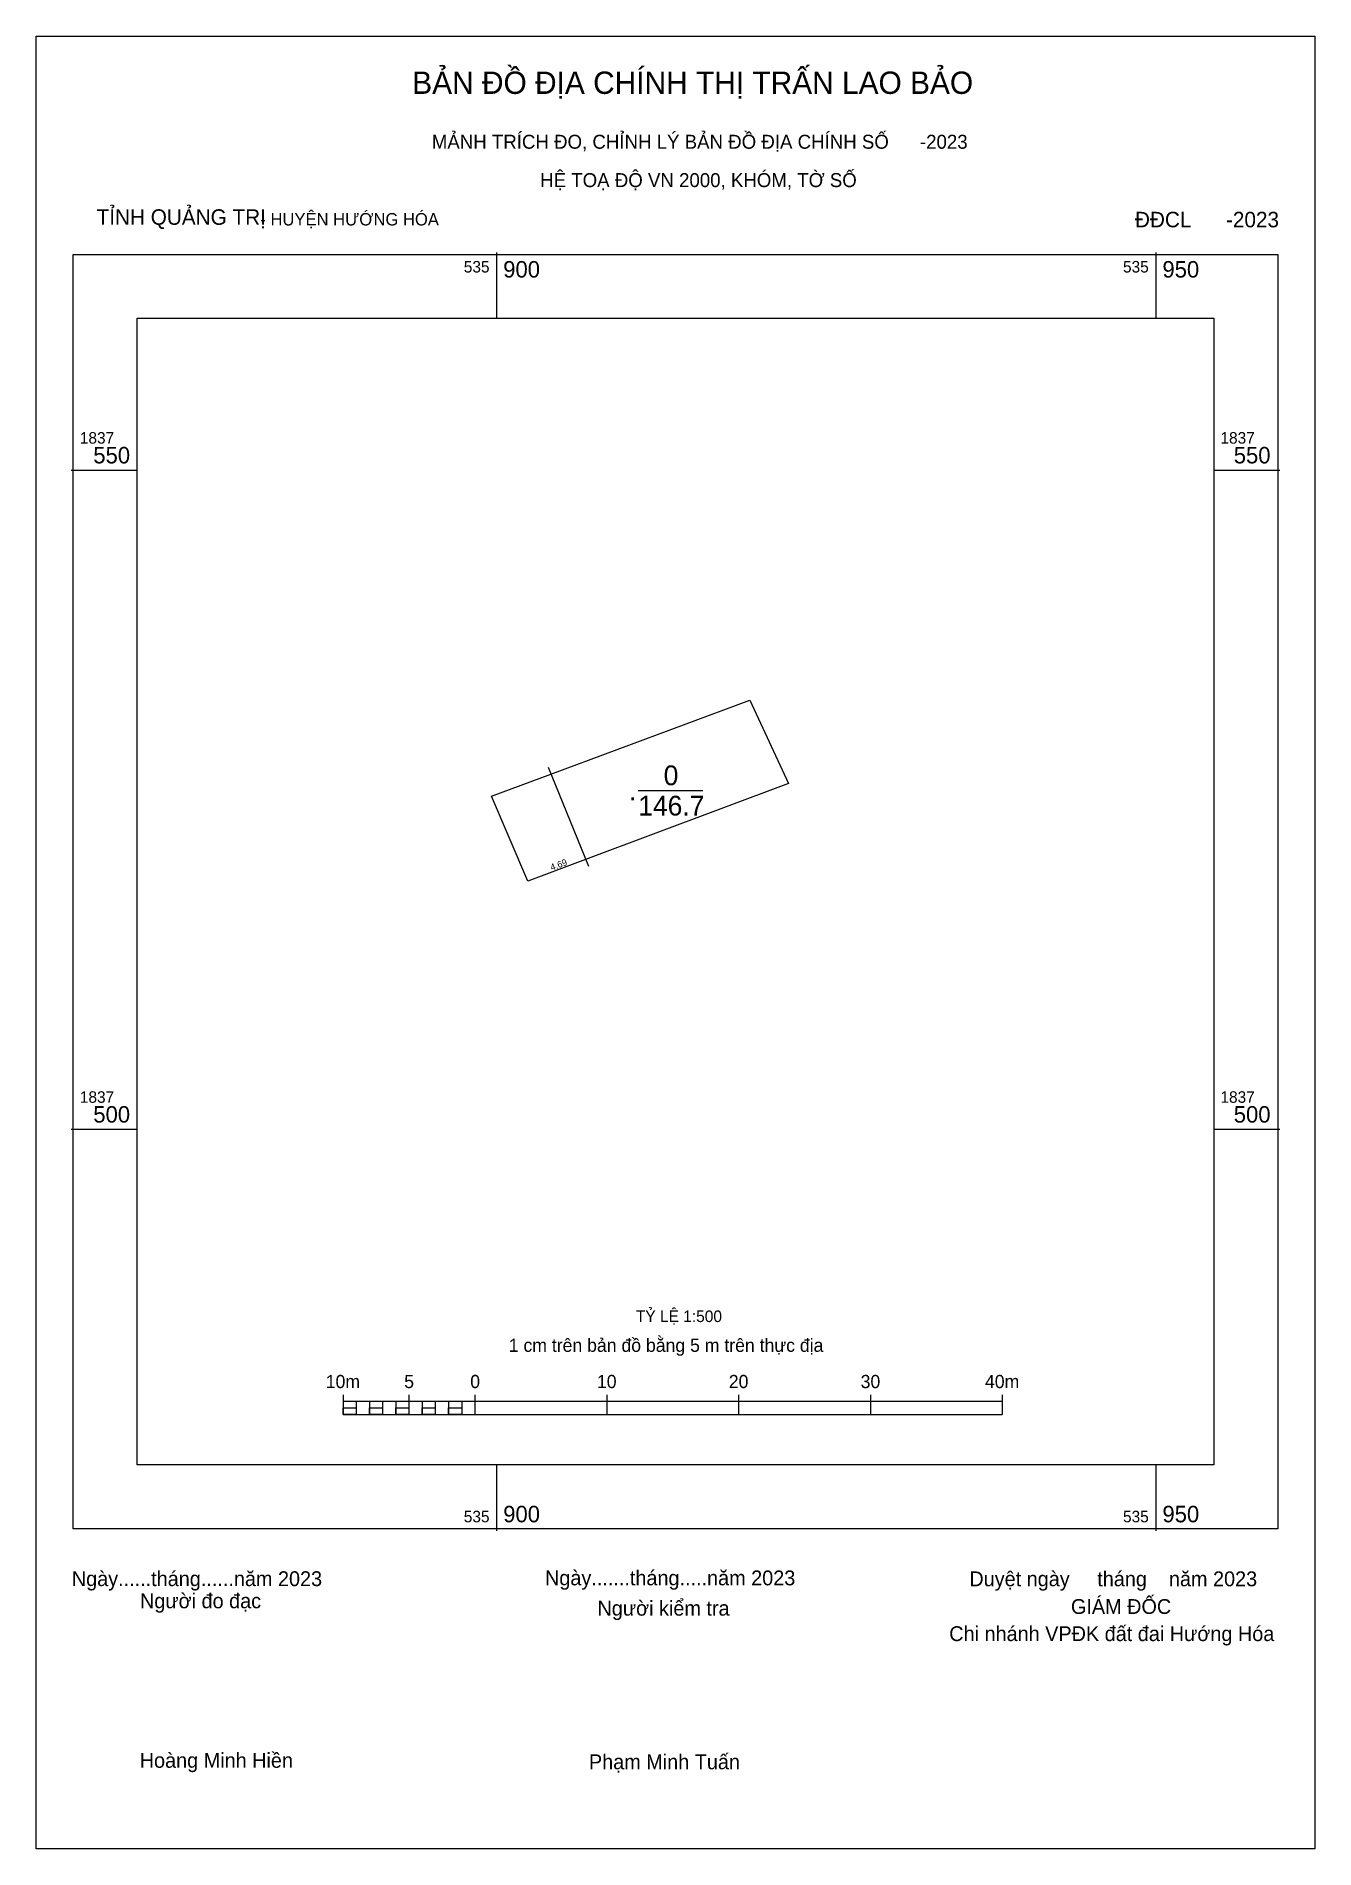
# Model space of a CAD drawing. Extents: x 535865 to 535962, y 1837445 to 1837583.
import ezdxf

# ---------------------------------------------------------------- set-up
doc = ezdxf.new("R2010")
doc.units = 0
for name, color, linetype in [('Default', 7, 'Continuous'), ('Level 1', 7, 'Continuous'), ('Level 10', 7, 'Continuous'), ('Level 13', 7, 'Continuous'), ('Level 6', 7, 'Continuous'), ('Level 62', 7, 'Continuous'), ('Level 63', 7, 'Continuous'), ('Level 8', 7, 'Continuous')]:
    doc.layers.add(name, color=color, linetype=linetype)

msp = doc.modelspace()

# ---------------------------------------------------------------- linework, layer by layer
at = {"layer": 'Default'}
msp.add_lwpolyline([(535903.9, 1837527.45), (535906.96, 1837519.95)], dxfattribs=at)
at = {"layer": 'Level 1'}
msp.add_lwpolyline([(535865.08, 1837582.9), (535962.05, 1837582.9), (535962.05, 1837445.42), (535865.08, 1837445.42)], close=True, dxfattribs=at)
at = {"layer": 'Level 10'}
msp.add_lwpolyline([(535904.11, 1837526.94), (535919.2, 1837532.55), (535922.14, 1837526.21), (535906.75, 1837520.46), (535902.36, 1837518.82), (535899.61, 1837525.26)], close=True, dxfattribs=at)
at = {"layer": 'Level 62'}
msp.add_lwpolyline([(535872.73, 1837561.51), (535954.4, 1837561.51), (535954.4, 1837474.53), (535872.73, 1837474.53)], close=True, dxfattribs=at)
at = {"layer": 'Level 63'}
for p, q in [((535900, 1837566.51), (535900, 1837561.51)), ((535950, 1837566.51), (535950, 1837561.51)), ((535867.73, 1837550), (535872.73, 1837550)), ((535954.4, 1837550), (535959.4, 1837550)), ((535867.73, 1837500), (535872.73, 1837500)), ((535954.4, 1837500), (535959.4, 1837500)), ((535888.35, 1837479.86), (535888.35, 1837478.36)), ((535888.35, 1837479.36), (535938.35, 1837479.36)), ((535889.35, 1837479.36), (535889.35, 1837478.36)), ((535890.35, 1837479.36), (535890.35, 1837478.36)), ((535891.35, 1837479.36), (535891.35, 1837478.36)), ((535892.35, 1837479.36), (535892.35, 1837478.36)), ((535893.35, 1837479.86), (535893.35, 1837478.36)), ((535893.35, 1837479.36), (535893.35, 1837478.36)), ((535894.35, 1837479.36), (535894.35, 1837478.36)), ((535895.35, 1837479.36), (535895.35, 1837478.36)), ((535896.35, 1837479.36), (535896.35, 1837478.36)), ((535897.35, 1837479.36), (535897.35, 1837478.36)), ((535898.35, 1837479.86), (535898.35, 1837478.36)), ((535898.35, 1837479.36), (535898.35, 1837478.36)), ((535908.35, 1837479.86), (535908.35, 1837478.36)), ((535918.35, 1837479.86), (535918.35, 1837478.36)), ((535928.35, 1837479.86), (535928.35, 1837478.36)), ((535938.35, 1837479.86), (535938.35, 1837478.36)), ((535888.35, 1837478.36), (535938.35, 1837478.36)), ((535900, 1837474.53), (535900, 1837469.53)), ((535950, 1837474.53), (535950, 1837469.53))]:
    msp.add_line(p, q, dxfattribs=at)
for points in [[(535867.89, 1837566.35), (535959.24, 1837566.35), (535959.24, 1837469.68), (535867.89, 1837469.68)], [(535888.35, 1837478.86), (535889.35, 1837478.86), (535889.35, 1837478.36), (535888.35, 1837478.36)], [(535888.35, 1837478.86), (535889.35, 1837478.86), (535889.35, 1837478.36), (535888.35, 1837478.36)], [(535890.35, 1837478.86), (535891.35, 1837478.86), (535891.35, 1837478.36), (535890.35, 1837478.36)], [(535892.35, 1837478.86), (535893.35, 1837478.86), (535893.35, 1837478.36), (535892.35, 1837478.36)], [(535894.35, 1837478.86), (535895.35, 1837478.86), (535895.35, 1837478.36), (535894.35, 1837478.36)], [(535896.35, 1837478.86), (535897.35, 1837478.86), (535897.35, 1837478.36), (535896.35, 1837478.36)]]:
    msp.add_lwpolyline(points, close=True, dxfattribs=at)
at = {"layer": 'Level 8'}
msp.add_line((535910.74, 1837525.69), (535915.64, 1837525.69), dxfattribs=at)

# ---------------------------------------------------------------- texts
at = {"layer": 'Level 1'}
for s, height, p in [('BẢN ĐỒ ĐỊA CHÍNH THỊ TRẤN LAO BẢO', 1.694, (535893.6, 1837578.53)), (' MẢNH TRÍCH ĐO, CHỈNH LÝ BẢN ĐỒ ĐỊA CHÍNH SỐ      -2023', 1.058, (535894.69, 1837574.37)), ('TỈNH QUẢNG TRỊ', 1.176, (535869.66, 1837568.6)), (' - HUYỆN HƯỚNG HÓA', 0.9405, (535881.73, 1837568.55)), (' ĐĐCL      -2023', 1.176, (535947.98, 1837568.41)), ('Ngày......tháng......năm 2023', 1.125, (535867.78, 1837465.34)), ('Ngày.......tháng.....năm 2023', 1.125, (535903.67, 1837465.4)), ('  Duyệt ngày     tháng    năm 2023', 1.125, (535935.02, 1837465.33)), ('Người đo đạc', 1.125, (535872.95, 1837463.66)), ('Người kiểm tra', 1.125, (535907.65, 1837463.1)), ('GIÁM ĐỐC', 1.125, (535943.56, 1837463.23)), ('Chi nhánh VPĐK đất đai Hướng Hóa', 1.125, (535934.33, 1837461.17)), ('Hoàng Minh Hiền', 1.125, (535872.93, 1837451.56)), ('Phạm Minh Tuấn', 1.125, (535907, 1837451.45))]:
    msp.add_text(s, height=height, dxfattribs=at).set_placement(p)
at = {"layer": 'Level 13'}
for s, p in [('0', (535912.67, 1837526.09)), ('.', (535910.04, 1837524.94)), ('146.7', (535910.74, 1837523.79))]:
    msp.add_text(s, height=1.5, dxfattribs=at).set_placement(p)
at = {"layer": 'Level 6'}
for s, height, p in [(' HỆ TOẠ ĐỘ VN 2000, KHÓM, TỜ SỐ', 1.058, (535902.91, 1837571.46)), ('TỶ LỆ 1:500', 0.879, (535910.56, 1837485.37))]:
    msp.add_text(s, height=height, dxfattribs=at).set_placement(p)
at = {"layer": 'Level 63'}
for s, height, p in [('535', 0.875, (535897.51, 1837564.98)), ('900', 1.25, (535900.5, 1837564.6)), ('535', 0.875, (535947.51, 1837564.98)), ('950', 1.25, (535950.5, 1837564.6)), ('1837', 0.875, (535868.39, 1837552)), ('1837', 0.875, (535954.9, 1837552)), ('550', 1.25, (535869.41, 1837550.5)), ('550', 1.25, (535955.91, 1837550.5)), ('1837', 0.875, (535868.39, 1837502)), ('1837', 0.875, (535954.9, 1837502)), ('500', 1.25, (535869.41, 1837500.5)), ('500', 1.25, (535955.91, 1837500.5)), ('1 cm trên bản đồ bằng 5 m trên thực địa', 1, (535900.92, 1837483.11)), ('10m', 1, (535887.04, 1837480.36)), ('5', 1, (535892.99, 1837480.36)), ('0', 1, (535898, 1837480.36)), ('10', 1, (535907.61, 1837480.36)), ('20', 1, (535917.61, 1837480.36)), ('30', 1, (535927.61, 1837480.36)), ('40m', 1, (535937.04, 1837480.36)), ('535', 0.875, (535897.51, 1837470.18)), ('900', 1.25, (535900.5, 1837470.18)), ('535', 0.875, (535947.51, 1837470.18)), ('950', 1.25, (535950.5, 1837470.18))]:
    msp.add_text(s, height=height, dxfattribs=at).set_placement(p)
at = {"layer": 'Level 8'}
msp.add_text('4.69', height=0.5, rotation=20.4021, dxfattribs=at).set_placement((535904.18, 1837519.6))

doc.saveas('drawing.dxf')
